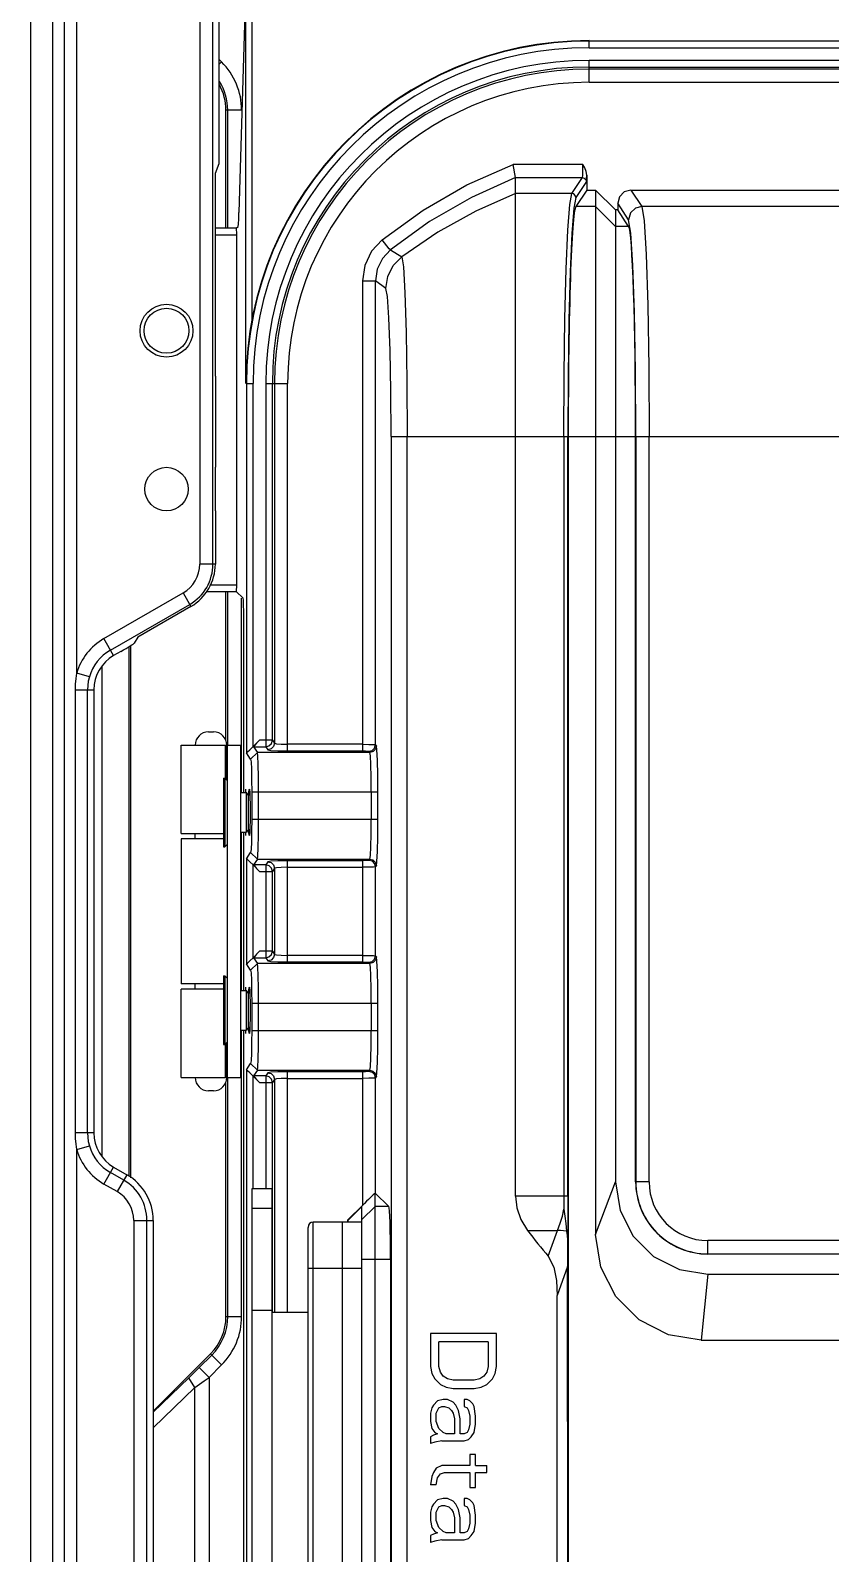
# Model space of a CAD drawing. Header units: millimetres. Extents: x -3132 to 28633, y 682 to 5849.
# Drawn here: x 7236.7 to 7297.3, y 2516.9 to 2632.3 of the extents above; entities that cross this region are included whole.
import ezdxf

# ---------------------------------------------------------------- set-up
doc = ezdxf.new("R2010")
doc.units = ezdxf.units.MM

msp = doc.modelspace()

# ---------------------------------------------------------------- linework, layer by layer
at = {"linetype": 'Continuous'}
for p, q in [((7238.395, 2695.146), (7238.395, 1715.92)), ((7240.228, 2583.582), (7240.228, 2695.104)), ((7249.546, 2695.104), (7249.546, 2591.842)), ((7236.728, 2694.147), (7236.728, 1716.919)), ((7239.312, 1716.961), (7239.312, 2694.105)), ((7250.545, 2591.842), (7250.545, 2694.037)), ((7251.028, 2622.209), (7251.028, 2679.036)), ((7252.983, 2634.419), (7252.517, 2618.499)), ((7253.011, 2633.058), (7253.011, 2605.533)), ((7253.511, 2610.306), (7253.511, 2633.058)), ((7279.028, 2630.98), (7279.028, 2631.48)), ((7343.028, 2631.48), (7279.028, 2631.48)), ((7279.028, 2630.98), (7343.028, 2630.98)), ((7251.202, 2629.905), (7251.028, 2630.079)), ((7251.028, 2629.73), (7251.202, 2629.905)), ((7279.028, 2628.358), (7279.028, 2630.016)), ((7343.028, 2630.016), (7279.028, 2630.016)), ((7279.028, 2629.516), (7343.028, 2629.516)), ((7343.028, 2629.357), (7279.028, 2629.357)), ((7279.028, 2628.358), (7343.028, 2628.358)), ((7251.534, 2617.292), (7251.534, 2626.236)), ((7252.722, 2626.236), (7251.534, 2626.236)), ((7251.668, 2617.292), (7251.668, 2626.236)), ((7250.728, 2621.484), (7251.028, 2622.209)), ((7250.728, 2612.979), (7250.728, 2621.484)), ((7273.464, 2621.14), (7273.277, 2622.139)), ((7278.57, 2622.139), (7273.277, 2622.139)), ((7278.86, 2621.321), (7278.86, 2620.188)), ((7273.464, 2543.935), (7273.464, 2621.14)), ((7273.464, 2621.14), (7278.527, 2621.14)), ((7277.727, 2619.939), (7278.527, 2621.14)), ((7278.827, 2620.84), (7278.027, 2619.639)), ((7278.86, 2620.188), (7278.028, 2618.94)), ((7278.86, 2620.188), (7279.528, 2620.188)), ((7279.528, 2620.188), (7279.528, 2541.033)), ((7279.528, 2620.188), (7281.028, 2618.686)), ((7282.19, 2620.188), (7283.03, 2618.94)), ((7282.19, 2620.188), (7339.858, 2620.188)), ((7277.727, 2619.939), (7273.464, 2619.939)), ((7279.528, 2618.94), (7278.028, 2618.94)), ((7281.028, 2617.442), (7279.528, 2618.94)), ((7281.199, 2619.189), (7281.199, 2618.686)), ((7282.03, 2617.942), (7281.199, 2619.189)), ((7339.027, 2618.94), (7283.03, 2618.94)), ((7281.028, 2618.686), (7281.028, 2545.033)), ((7281.199, 2618.686), (7281.028, 2618.686)), ((7282.028, 2617.442), (7281.199, 2618.686)), ((7252.312, 2617.292), (7250.728, 2617.292)), ((7250.728, 2616.81), (7252.33, 2616.81)), ((7252.31, 2617.362), (7252.33, 2616.81)), ((7252.312, 2617.292), (7252.452, 2617.431)), ((7252.33, 2616.81), (7252.33, 2590.256)), ((7282.028, 2617.442), (7281.028, 2617.442)), ((7263.901, 2615.749), (7263.354, 2616.428)), ((7263.982, 2615.651), (7263.901, 2615.749)), ((7263.982, 2615.651), (7264.845, 2615.137)), ((7261.862, 2613.314), (7261.862, 2577.694)), ((7261.862, 2613.314), (7262.862, 2613.314)), ((7262.862, 2578.165), (7262.862, 2613.314)), ((7263.652, 2612.744), (7262.862, 2613.314)), ((7250.749, 2612.925), (7250.728, 2612.979)), ((7250.749, 2606.141), (7250.749, 2612.925)), ((7250.728, 2606.087), (7250.749, 2606.141)), ((7250.728, 2606.091), (7250.728, 2599.195)), ((7253.081, 2605.533), (7253.082, 2577.547)), ((7253.081, 2605.533), (7253.581, 2605.533)), ((7253.595, 2578.019), (7253.581, 2605.533)), ((7254.545, 2605.533), (7256.203, 2605.533)), ((7255.045, 2578.505), (7255.045, 2605.533)), ((7255.204, 2605.533), (7255.204, 2578.267)), ((7256.203, 2577.694), (7256.203, 2605.533)), ((7264.034, 2601.516), (7264.034, 1908.046)), ((7264.034, 2601.516), (7277.426, 2601.516)), ((7265.26, 1906.961), (7265.26, 2601.516)), ((7277.126, 2601.516), (7277.126, 2543.935)), ((7277.426, 2543.935), (7277.426, 2601.516)), ((7277.451, 2601.516), (7277.451, 2515.088)), ((7277.451, 2601.516), (7282.556, 2601.516)), ((7282.556, 2545.033), (7282.556, 2601.516)), ((7282.575, 2601.516), (7282.575, 2545.033)), ((7282.575, 2601.516), (7339.482, 2601.516)), ((7283.574, 2545.033), (7283.574, 2601.516)), ((7250.749, 2599.094), (7250.728, 2599.195)), ((7250.749, 2595.972), (7250.749, 2599.094)), ((7250.728, 2595.871), (7250.749, 2595.972)), ((7250.728, 2595.871), (7250.728, 2591.842)), ((7250.728, 2591.842), (7249.546, 2591.842)), ((7252.33, 2590.256), (7250.319, 2590.256)), ((7252.33, 2590.256), (7252.312, 2589.774)), ((7242.287, 2586.198), (7248.287, 2589.662)), ((7248.287, 2589.662), (7248.878, 2588.638)), ((7250.041, 2589.774), (7252.312, 2589.774)), ((7251.534, 2578.472), (7251.534, 2589.774)), ((7251.668, 2578.133), (7251.668, 2589.774)), ((7252.83, 2589.255), (7252.312, 2589.774)), ((7252.722, 2574.533), (7252.722, 2589.255)), ((7242.787, 2585.333), (7248.787, 2588.797)), ((7248.878, 2588.638), (7244.849, 2586.312)), ((7252.89, 2574.533), (7252.89, 2588.234)), ((7243.028, 2584.914), (7242.287, 2586.198)), ((7244.166, 2585.58), (7244.166, 2545.459)), ((7244.308, 2585.666), (7244.308, 2545.34)), ((7244.849, 2586.312), (7244.582, 2585.85)), ((7243.583, 2585.235), (7243.028, 2584.914)), ((7241.187, 2583.3), (7240.228, 2583.582)), ((7242.169, 2546.927), (7242.169, 2584.139)), ((7240.137, 2548.75), (7240.137, 2582.316)), ((7240.137, 2582.316), (7241.528, 2582.316)), ((7241.045, 2548.75), (7241.045, 2582.316)), ((7241.528, 2582.316), (7241.528, 2548.75)), ((7250.2, 2579.133), (7250.6, 2579.133)), ((7248.15, 2571.433), (7248.15, 2578.133)), ((7248.15, 2578.133), (7251.491, 2578.133)), ((7251.491, 2575.592), (7251.491, 2578.133)), ((7251.491, 2578.133), (7251.6, 2578.133)), ((7251.6, 2575.482), (7251.6, 2578.133)), ((7251.6, 2578.133), (7252.65, 2578.133)), ((7251.65, 2552.933), (7251.65, 2578.133)), ((7252.65, 2552.933), (7252.65, 2578.133)), ((7253.4, 2577.069), (7253.082, 2577.547)), ((7253.4, 2577.069), (7253.911, 2577.579)), ((7253.595, 2578.019), (7254.08, 2578.505)), ((7253.619, 2578.009), (7253.911, 2577.579)), ((7253.619, 2578.009), (7254.548, 2578.008)), ((7262.424, 2577.579), (7253.911, 2577.579)), ((7255.045, 2578.505), (7254.08, 2578.505)), ((7254.548, 2578.008), (7254.707, 2577.77)), ((7255.045, 2578.505), (7255.204, 2578.267)), ((7261.862, 2578.191), (7256.203, 2578.191)), ((7256.203, 2577.694), (7261.862, 2577.694)), ((7262.364, 2577.668), (7262.424, 2577.579)), ((7262.921, 2578.076), (7262.862, 2578.165)), ((7251.35, 2575.633), (7251.35, 2570.433)), ((7251.35, 2575.633), (7251.45, 2575.633)), ((7251.45, 2575.633), (7251.45, 2570.433)), ((7251.45, 2575.633), (7251.65, 2575.432)), ((7252.65, 2574.533), (7253.1, 2574.533)), ((7253.046, 2574.533), (7253.046, 2574.782)), ((7253.1, 2571.533), (7253.1, 2574.533)), ((7253.235, 2574.299), (7253.1, 2574.533)), ((7253.235, 2574.299), (7253.335, 2574.472)), ((7253.235, 2571.767), (7253.235, 2574.299)), ((7253.291, 2574.757), (7253.303, 2574.782)), ((7253.332, 2574.544), (7253.348, 2574.149)), ((7253.482, 2574.583), (7253.482, 2572.483)), ((7253.482, 2574.583), (7263.037, 2574.583)), ((7253.993, 2572.483), (7253.993, 2574.583)), ((7262.54, 2574.583), (7262.54, 2572.483)), ((7263.037, 2572.483), (7263.037, 2574.583)), ((7253.235, 2571.767), (7253.1, 2571.533)), ((7253.235, 2571.767), (7253.335, 2571.594)), ((7253.27, 2571.529), (7253.262, 2571.72)), ((7263.037, 2572.483), (7253.482, 2572.483)), ((7248.15, 2571.433), (7251.35, 2571.433)), ((7248.15, 2571.033), (7248.15, 2560.033)), ((7251.35, 2571.033), (7248.15, 2571.033)), ((7249.2, 2571.033), (7249.2, 2571.433)), ((7251.45, 2570.433), (7251.65, 2570.634)), ((7252.65, 2571.533), (7253.1, 2571.533)), ((7252.722, 2559.533), (7252.722, 2571.533)), ((7252.89, 2559.533), (7252.89, 2571.533)), ((7253.046, 2571.284), (7253.046, 2571.533)), ((7253.29, 2571.311), (7253.27, 2571.529)), ((7253.303, 2571.284), (7253.29, 2571.311)), ((7253.312, 2571.309), (7253.303, 2571.284)), ((7251.35, 2570.433), (7251.45, 2570.433)), ((7253.082, 2569.519), (7253.4, 2569.997)), ((7253.082, 2569.519), (7253.082, 2561.547)), ((7253.4, 2569.997), (7253.911, 2569.487)), ((7253.911, 2569.487), (7253.625, 2569.057)), ((7253.911, 2569.487), (7262.424, 2569.487)), ((7254.707, 2569.296), (7254.545, 2569.058)), ((7256.203, 2561.694), (7256.203, 2569.372)), ((7261.862, 2569.372), (7256.203, 2569.372)), ((7261.862, 2569.372), (7261.862, 2561.694)), ((7262.424, 2569.487), (7262.364, 2569.397)), ((7253.595, 2562.019), (7253.595, 2569.047)), ((7254.08, 2568.561), (7253.595, 2569.047)), ((7254.545, 2569.058), (7253.625, 2569.057)), ((7254.08, 2568.561), (7255.045, 2568.561)), ((7255.204, 2568.799), (7255.045, 2568.561)), ((7255.045, 2562.505), (7255.045, 2568.561)), ((7255.204, 2568.799), (7255.204, 2562.267)), ((7256.203, 2568.875), (7261.862, 2568.875)), ((7262.862, 2568.9), (7262.921, 2568.99)), ((7262.862, 2562.165), (7262.862, 2568.9)), ((7253.595, 2562.019), (7254.08, 2562.505)), ((7255.045, 2562.505), (7254.08, 2562.505)), ((7255.045, 2562.505), (7255.204, 2562.267)), ((7253.4, 2561.069), (7253.082, 2561.547)), ((7253.4, 2561.069), (7253.911, 2561.579)), ((7253.619, 2562.009), (7253.911, 2561.579)), ((7253.619, 2562.009), (7254.548, 2562.008)), ((7262.424, 2561.579), (7253.911, 2561.579)), ((7254.548, 2562.008), (7254.707, 2561.77)), ((7261.862, 2562.191), (7256.203, 2562.191)), ((7256.203, 2561.694), (7261.862, 2561.694)), ((7262.364, 2561.668), (7262.424, 2561.579)), ((7262.921, 2562.076), (7262.862, 2562.165)), ((7251.35, 2560.633), (7251.35, 2555.433)), ((7251.35, 2560.633), (7251.45, 2560.633)), ((7251.45, 2560.633), (7251.45, 2555.433)), ((7251.45, 2560.633), (7251.65, 2560.432)), ((7251.35, 2560.033), (7248.15, 2560.033)), ((7248.15, 2552.933), (7248.15, 2559.633)), ((7251.35, 2559.633), (7248.15, 2559.633)), ((7249.2, 2559.633), (7249.2, 2560.033)), ((7252.65, 2559.533), (7253.1, 2559.533)), ((7253.046, 2559.533), (7253.046, 2559.782)), ((7253.1, 2556.533), (7253.1, 2559.533)), ((7253.235, 2559.299), (7253.1, 2559.533)), ((7253.235, 2559.299), (7253.335, 2559.472)), ((7253.235, 2556.767), (7253.235, 2559.299)), ((7253.291, 2559.757), (7253.303, 2559.782)), ((7253.332, 2559.544), (7253.348, 2559.149)), ((7253.482, 2558.583), (7253.482, 2556.483)), ((7253.482, 2558.583), (7263.037, 2558.583)), ((7253.993, 2556.483), (7253.993, 2558.583)), ((7262.54, 2558.583), (7262.54, 2556.483)), ((7263.037, 2556.483), (7263.037, 2558.583)), ((7253.235, 2556.767), (7253.1, 2556.533)), ((7253.235, 2556.767), (7253.335, 2556.594)), ((7253.27, 2556.529), (7253.262, 2556.72)), ((7251.45, 2555.433), (7251.65, 2555.634)), ((7251.491, 2552.933), (7251.491, 2555.474)), ((7251.6, 2552.933), (7251.6, 2555.584)), ((7252.65, 2556.533), (7253.1, 2556.533)), ((7252.722, 2534.83), (7252.722, 2556.533)), ((7252.89, 2410.832), (7252.89, 2556.533)), ((7253.046, 2556.284), (7253.046, 2556.533)), ((7253.29, 2556.311), (7253.27, 2556.529)), ((7253.303, 2556.284), (7253.29, 2556.311)), ((7253.312, 2556.309), (7253.303, 2556.284)), ((7263.037, 2556.483), (7253.482, 2556.483)), ((7251.35, 2555.433), (7251.45, 2555.433)), ((7253.082, 2553.519), (7253.4, 2553.997)), ((7253.082, 2553.519), (7253.082, 2337.547)), ((7253.4, 2553.997), (7253.911, 2553.487)), ((7253.911, 2553.487), (7253.625, 2553.057)), ((7253.911, 2553.487), (7262.424, 2553.487)), ((7254.707, 2553.296), (7254.545, 2553.058)), ((7256.203, 2535.133), (7256.203, 2553.372)), ((7261.862, 2553.372), (7256.203, 2553.372)), ((7261.862, 2553.372), (7261.862, 2543.236)), ((7262.424, 2553.487), (7262.364, 2553.397)), ((7248.15, 2552.933), (7251.491, 2552.933)), ((7251.6, 2552.933), (7251.491, 2552.933)), ((7251.534, 2534.83), (7251.534, 2552.593)), ((7251.6, 2552.933), (7252.65, 2552.933)), ((7251.668, 2534.83), (7251.668, 2552.933)), ((7253.595, 2544.533), (7253.595, 2553.047)), ((7254.08, 2552.561), (7253.595, 2553.047)), ((7254.545, 2553.058), (7253.625, 2553.057)), ((7254.08, 2552.561), (7255.045, 2552.561)), ((7254.545, 2553.058), (7254.545, 2544.533)), ((7255.204, 2552.799), (7255.045, 2552.561)), ((7255.045, 2535.133), (7255.045, 2552.561)), ((7255.204, 2552.799), (7255.204, 2535.133)), ((7256.203, 2552.875), (7261.862, 2552.875)), ((7262.862, 2552.9), (7262.921, 2552.99)), ((7262.862, 2544.186), (7262.862, 2552.9)), ((7250.6, 2551.933), (7250.2, 2551.933)), ((7241.528, 2548.75), (7240.137, 2548.75)), ((7240.228, 2547.484), (7241.187, 2547.766)), ((7240.228, 2343.582), (7240.228, 2547.484)), ((7242.287, 2544.868), (7243.028, 2546.152)), ((7243.787, 2545.156), (7242.787, 2545.733)), ((7243.028, 2546.152), (7244.028, 2545.574)), ((7244.028, 2545.574), (7243.287, 2544.29)), ((7243.287, 2544.29), (7242.287, 2544.868)), ((7253.528, 2511.533), (7253.528, 2544.533)), ((7253.528, 2544.533), (7255.028, 2544.533)), ((7255.028, 2512.033), (7255.028, 2544.533)), ((7262.845, 2544.186), (7262.828, 2544.177)), ((7262.828, 2543.168), (7262.845, 2544.186)), ((7263.863, 2543.168), (7262.845, 2544.169)), ((7277.426, 2543.935), (7273.464, 2543.935)), ((7279.528, 2541.033), (7281.028, 2545.033)), ((7283.574, 2545.033), (7282.556, 2545.033)), ((7253.528, 2543.033), (7255.028, 2543.033)), ((7260.772, 2542.145), (7261.862, 2543.236)), ((7261.828, 2543.167), (7260.789, 2542.128)), ((7261.828, 2542.168), (7262.828, 2543.168)), ((7261.828, 2507.899), (7261.828, 2543.167)), ((7262.828, 2507.898), (7262.828, 2543.168)), ((7263.863, 2543.168), (7262.828, 2543.168)), ((7244.546, 2542.11), (7244.546, 2500.152)), ((7244.546, 2542.11), (7246.028, 2542.11)), ((7245.545, 2500.152), (7245.545, 2542.11)), ((7246.028, 2542.11), (7246.028, 2500.152)), ((7258.148, 2509.083), (7258.148, 2541.983)), ((7261.828, 2541.983), (7258.148, 2541.983)), ((7260.328, 2541.983), (7260.328, 2509.083)), ((7260.772, 2541.983), (7260.772, 2542.145)), ((7260.772, 2542.145), (7260.789, 2542.128)), ((7260.789, 2541.983), (7260.789, 2542.128)), ((7257.748, 2509.483), (7257.748, 2541.583)), ((7274.375, 2541.346), (7276.637, 2541.346)), ((7275.944, 2539.397), (7276.637, 2541.346)), ((7288.028, 2539.579), (7288.028, 2540.579)), ((7334.028, 2540.579), (7288.028, 2540.579)), ((7288.028, 2539.561), (7288.028, 2539.579)), ((7288.028, 2539.579), (7334.028, 2539.579)), ((7257.748, 2538.483), (7261.828, 2538.483)), ((7261.828, 2539.17), (7263.998, 2539.17)), ((7263.998, 2539.17), (7263.998, 2511.896)), ((7277.399, 2538.609), (7276.626, 2536.432)), ((7277.412, 2515.088), (7277.399, 2538.609)), ((7288.028, 2538.033), (7287.528, 2533.033)), ((7288.028, 2538.033), (7334.028, 2538.033)), ((7276.626, 2515.088), (7276.626, 2536.432)), ((7251.534, 2534.83), (7252.722, 2534.83)), ((7255.028, 2535.276), (7253.528, 2535.276)), ((7257.748, 2535.133), (7255.028, 2535.133)), ((7267.028, 2533.533), (7267.028, 2531.033)), ((7272.028, 2533.533), (7267.028, 2533.533)), ((7272.028, 2531.033), (7272.028, 2533.533)), ((7267.666, 2531.033), (7267.666, 2532.908)), ((7271.39, 2532.908), (7267.666, 2532.908)), ((7271.39, 2532.908), (7271.39, 2531.033)), ((7287.528, 2533.033), (7334.528, 2533.033)), ((7250.362, 2532.001), (7246.028, 2527.662)), ((7249.507, 2530.956), (7250.457, 2531.906)), ((7251.202, 2531.161), (7250.362, 2532.001)), ((7248.721, 2530.183), (7246.028, 2527.583)), ((7249.183, 2529.438), (7248.721, 2530.183)), ((7249.507, 2530.956), (7250.252, 2530.211)), ((7250.252, 2530.211), (7251.202, 2531.161)), ((7250.252, 2530.211), (7250.252, 2495.517)), ((7267.028, 2531.033), (7267.135, 2530.512)), ((7267.135, 2530.512), (7267.347, 2530.095)), ((7267.347, 2530.095), (7267.773, 2529.679)), ((7267.773, 2530.616), (7267.666, 2531.033)), ((7267.986, 2530.304), (7267.773, 2530.616)), ((7268.305, 2530.095), (7267.986, 2530.304)), ((7268.73, 2529.991), (7268.305, 2530.095)), ((7270.752, 2530.095), (7270.326, 2529.991)), ((7271.071, 2530.304), (7270.752, 2530.095)), ((7271.283, 2530.616), (7271.071, 2530.304)), ((7271.39, 2531.033), (7271.283, 2530.616)), ((7271.283, 2529.679), (7271.709, 2530.095)), ((7271.709, 2530.095), (7271.922, 2530.512)), ((7271.922, 2530.512), (7272.028, 2531.033)), ((7246.028, 2526.391), (7249.183, 2529.438)), ((7249.183, 2496.557), (7249.183, 2529.438)), ((7267.773, 2529.679), (7268.198, 2529.47)), ((7268.198, 2529.47), (7268.73, 2529.366)), ((7270.326, 2529.991), (7268.73, 2529.991)), ((7268.73, 2529.366), (7270.326, 2529.366)), ((7270.326, 2529.366), (7270.858, 2529.47)), ((7270.858, 2529.47), (7271.283, 2529.679)), ((7267.135, 2527.908), (7267.028, 2527.491)), ((7267.241, 2528.116), (7267.135, 2527.908)), ((7267.56, 2528.429), (7267.241, 2528.116)), ((7267.454, 2527.491), (7267.666, 2527.908)), ((7267.986, 2528.533), (7267.56, 2528.429)), ((7267.666, 2527.908), (7267.879, 2528.012)), ((7267.879, 2528.012), (7268.092, 2528.012)), ((7268.305, 2528.533), (7267.986, 2528.533)), ((7268.092, 2528.012), (7268.411, 2527.908)), ((7268.73, 2528.325), (7268.305, 2528.533)), ((7268.411, 2527.908), (7268.624, 2527.7)), ((7268.943, 2528.116), (7268.73, 2528.325)), ((7269.156, 2527.7), (7268.943, 2528.116)), ((7269.581, 2528.533), (7269.581, 2528.012)), ((7269.794, 2528.533), (7269.581, 2528.533)), ((7269.581, 2528.012), (7269.794, 2527.908)), ((7270.007, 2528.429), (7269.794, 2528.533)), ((7269.794, 2527.908), (7269.9, 2527.7)), ((7270.22, 2528.22), (7270.007, 2528.429)), ((7270.326, 2528.012), (7270.22, 2528.22)), ((7270.432, 2527.283), (7270.326, 2528.012)), ((7267.028, 2527.491), (7267.028, 2526.866)), ((7267.028, 2526.866), (7267.135, 2526.345)), ((7267.454, 2526.866), (7267.454, 2527.491)), ((7267.666, 2526.345), (7267.454, 2526.866)), ((7268.624, 2527.7), (7268.73, 2527.491)), ((7268.73, 2527.491), (7268.837, 2527.075)), ((7268.837, 2527.075), (7268.837, 2525.929)), ((7269.262, 2527.075), (7269.156, 2527.7)), ((7269.262, 2525.929), (7269.262, 2527.075)), ((7269.9, 2527.7), (7270.007, 2527.283)), ((7270.007, 2526.658), (7269.9, 2526.241)), ((7270.007, 2527.283), (7270.007, 2526.658)), ((7270.326, 2526.033), (7270.432, 2526.658)), ((7270.432, 2526.658), (7270.432, 2527.283)), ((7267.241, 2525.825), (7267.028, 2525.72)), ((7267.028, 2525.72), (7267.028, 2525.2)), ((7267.135, 2526.345), (7267.347, 2526.033)), ((7267.56, 2525.929), (7267.241, 2525.825)), ((7267.347, 2526.033), (7267.56, 2525.929)), ((7267.986, 2526.033), (7267.666, 2526.345)), ((7268.198, 2525.929), (7267.986, 2526.033)), ((7268.837, 2525.929), (7268.198, 2525.929)), ((7269.581, 2525.929), (7269.262, 2525.929)), ((7269.794, 2526.033), (7269.581, 2525.929)), ((7269.581, 2525.408), (7269.9, 2525.512)), ((7269.9, 2526.241), (7269.794, 2526.033)), ((7269.9, 2525.512), (7270.113, 2525.72)), ((7270.113, 2525.72), (7270.326, 2526.033)), ((7267.347, 2525.304), (7267.028, 2525.2)), ((7267.879, 2525.408), (7267.347, 2525.304)), ((7267.879, 2525.408), (7269.581, 2525.408)), ((7270.007, 2524.366), (7270.007, 2523.533)), ((7270.432, 2524.366), (7270.007, 2524.366)), ((7270.432, 2523.533), (7270.432, 2524.366)), ((7267.454, 2523.325), (7267.241, 2523.012)), ((7267.879, 2523.533), (7267.454, 2523.325)), ((7270.007, 2523.533), (7267.879, 2523.533)), ((7270.432, 2523.533), (7271.283, 2523.533)), ((7271.283, 2523.012), (7271.283, 2523.533)), ((7267.135, 2522.7), (7267.028, 2522.075)), ((7267.454, 2522.075), (7267.028, 2522.075)), ((7267.241, 2523.012), (7267.135, 2522.7)), ((7267.454, 2522.075), (7267.56, 2522.595)), ((7267.56, 2522.595), (7267.773, 2522.908)), ((7267.773, 2522.908), (7268.092, 2523.012)), ((7268.092, 2523.012), (7270.007, 2523.012)), ((7270.007, 2523.012), (7270.007, 2521.866)), ((7270.432, 2521.866), (7270.432, 2523.012)), ((7270.432, 2523.012), (7271.283, 2523.012)), ((7267.56, 2520.929), (7267.241, 2520.616)), ((7267.986, 2521.033), (7267.56, 2520.929)), ((7268.305, 2521.033), (7267.986, 2521.033)), ((7268.73, 2520.825), (7268.305, 2521.033)), ((7268.943, 2520.616), (7268.73, 2520.825)), ((7269.581, 2521.033), (7269.581, 2520.512)), ((7269.794, 2521.033), (7269.581, 2521.033)), ((7270.007, 2520.929), (7269.794, 2521.033)), ((7270.007, 2521.866), (7270.432, 2521.866)), ((7270.22, 2520.72), (7270.007, 2520.929)), ((7267.135, 2520.408), (7267.028, 2519.991)), ((7267.028, 2519.991), (7267.028, 2519.366)), ((7267.241, 2520.616), (7267.135, 2520.408)), ((7267.454, 2519.991), (7267.666, 2520.408)), ((7267.454, 2519.366), (7267.454, 2519.991)), ((7267.666, 2520.408), (7267.879, 2520.512)), ((7267.879, 2520.512), (7268.092, 2520.512)), ((7268.092, 2520.512), (7268.411, 2520.408)), ((7268.411, 2520.408), (7268.624, 2520.2)), ((7268.624, 2520.2), (7268.73, 2519.991)), ((7268.73, 2519.991), (7268.837, 2519.575)), ((7269.156, 2520.2), (7268.943, 2520.616)), ((7269.262, 2519.575), (7269.156, 2520.2)), ((7269.581, 2520.512), (7269.794, 2520.408)), ((7269.794, 2520.408), (7269.9, 2520.2)), ((7269.9, 2520.2), (7270.007, 2519.783)), ((7270.007, 2519.783), (7270.007, 2519.158)), ((7270.326, 2520.512), (7270.22, 2520.72)), ((7270.432, 2519.783), (7270.326, 2520.512)), ((7270.432, 2519.158), (7270.432, 2519.783)), ((7267.028, 2519.366), (7267.135, 2518.845)), ((7267.135, 2518.845), (7267.347, 2518.533)), ((7267.347, 2518.533), (7267.56, 2518.429)), ((7267.666, 2518.845), (7267.454, 2519.366)), ((7267.986, 2518.533), (7267.666, 2518.845)), ((7268.198, 2518.429), (7267.986, 2518.533)), ((7268.837, 2519.575), (7268.837, 2518.429)), ((7269.262, 2518.429), (7269.262, 2519.575)), ((7269.794, 2518.533), (7269.581, 2518.429)), ((7269.9, 2518.741), (7269.794, 2518.533)), ((7270.007, 2519.158), (7269.9, 2518.741)), ((7270.113, 2518.22), (7270.326, 2518.533)), ((7270.326, 2518.533), (7270.432, 2519.158)), ((7267.241, 2518.325), (7267.028, 2518.22)), ((7267.028, 2518.22), (7267.028, 2517.7)), ((7267.347, 2517.804), (7267.028, 2517.7)), ((7267.56, 2518.429), (7267.241, 2518.325)), ((7267.879, 2517.908), (7267.347, 2517.804)), ((7267.879, 2517.908), (7269.581, 2517.908)), ((7268.837, 2518.429), (7268.198, 2518.429)), ((7269.581, 2518.429), (7269.262, 2518.429)), ((7269.581, 2517.908), (7269.9, 2518.012)), ((7269.9, 2518.012), (7270.113, 2518.22))]:
    msp.add_line(p, q, dxfattribs=at)
for points in [[(7263.354, 2616.428), (7266.459, 2618.672), (7269.779, 2620.582), (7273.277, 2622.139)], [(7278.527, 2621.14), (7278.549, 2621.291), (7278.564, 2621.654), (7278.57, 2622.139)], [(7278.86, 2621.321), (7278.819, 2621.594), (7278.713, 2621.866), (7278.57, 2622.139)], [(7278.827, 2620.84), (7278.839, 2620.908), (7278.85, 2621.072), (7278.86, 2621.321)], [(7273.464, 2621.14), (7270.122, 2619.636), (7266.95, 2617.8), (7263.982, 2615.651)], [(7278.527, 2621.14), (7278.673, 2621.102), (7278.784, 2620.994), (7278.827, 2620.84)], [(7282.19, 2620.188), (7281.69, 2620.049), (7281.331, 2619.684), (7281.199, 2619.189)], [(7273.464, 2619.939), (7270.449, 2618.604), (7267.568, 2616.999), (7264.845, 2615.137)], [(7277.126, 2601.516), (7277.146, 2606.134), (7277.206, 2610.459), (7277.3, 2614.213), (7277.424, 2617.16), (7277.569, 2619.11), (7277.727, 2619.939)], [(7278.027, 2619.639), (7277.869, 2618.82), (7277.724, 2616.901), (7277.6, 2614.007), (7277.506, 2610.321), (7277.446, 2606.07), (7277.426, 2601.516)], [(7278.027, 2619.639), (7277.989, 2619.785), (7277.881, 2619.896), (7277.727, 2619.939)], [(7283.03, 2618.94), (7282.542, 2618.812), (7282.173, 2618.454), (7282.03, 2617.942)], [(7283.03, 2618.94), (7283.2, 2617.869), (7283.352, 2615.302), (7283.471, 2611.472), (7283.548, 2606.732), (7283.574, 2601.516)], [(7252.452, 2617.431), (7252.474, 2617.604), (7252.495, 2618), (7252.517, 2618.499)], [(7282.575, 2601.516), (7282.548, 2606.448), (7282.472, 2610.908), (7282.353, 2614.507), (7282.201, 2616.927), (7282.03, 2617.942)], [(7263.354, 2616.428), (7262.55, 2615.556), (7262.038, 2614.486), (7261.862, 2613.314)], [(7263.982, 2615.651), (7263.378, 2614.996), (7262.994, 2614.194), (7262.862, 2613.314)], [(7263.652, 2612.744), (7263.794, 2613.652), (7264.203, 2614.475), (7264.845, 2615.137)], [(7264.845, 2615.137), (7264.973, 2614.376), (7265.089, 2612.405), (7265.18, 2609.408), (7265.239, 2605.662), (7265.26, 2601.516)], [(7264.034, 2601.516), (7264.015, 2604.943), (7263.961, 2608.029), (7263.877, 2610.497), (7263.771, 2612.121), (7263.652, 2612.744)], [(7254.545, 2605.533), (7254.545, 2578.087), (7254.548, 2578.008)], [(7252.89, 2588.234), (7252.869, 2588.774), (7252.85, 2589.122), (7252.83, 2589.255)], [(7240.137, 2582.316), (7240.147, 2582.747), (7240.178, 2583.169), (7240.228, 2583.582)], [(7241.187, 2583.3), (7241.108, 2582.976), (7241.061, 2582.647), (7241.045, 2582.316)], [(7253.082, 2577.547), (7253.174, 2577.616), (7253.353, 2577.782), (7253.595, 2578.019)], [(7254.08, 2578.505), (7253.856, 2578.276), (7253.689, 2578.095), (7253.622, 2578.006)], [(7253.993, 2574.583), (7253.986, 2575.723), (7253.969, 2576.656), (7253.938, 2577.307), (7253.911, 2577.579)], [(7254.548, 2578.008), (7254.79, 2578.072), (7254.974, 2578.25), (7255.045, 2578.505)], [(7255.204, 2578.267), (7255.14, 2578.024), (7254.962, 2577.84), (7254.707, 2577.77)], [(7254.707, 2577.77), (7254.923, 2577.732), (7255.472, 2577.704), (7256.203, 2577.694)], [(7255.204, 2578.267), (7255.349, 2578.228), (7255.714, 2578.201), (7256.203, 2578.191)], [(7261.862, 2578.191), (7262.352, 2578.187), (7262.717, 2578.178), (7262.862, 2578.165)], [(7261.862, 2577.694), (7262.106, 2577.69), (7262.293, 2577.681), (7262.364, 2577.668)], [(7262.364, 2577.668), (7262.607, 2577.732), (7262.791, 2577.91), (7262.862, 2578.165)], [(7262.921, 2578.076), (7262.858, 2577.834), (7262.679, 2577.65), (7262.424, 2577.579)], [(7262.54, 2574.583), (7262.531, 2575.695), (7262.506, 2576.648), (7262.469, 2577.308), (7262.424, 2577.579)], [(7263.037, 2574.583), (7263.029, 2575.862), (7263.004, 2576.981), (7262.966, 2577.759), (7262.921, 2578.076)], [(7253.4, 2577.069), (7253.43, 2576.871), (7253.458, 2576.31), (7253.477, 2575.491), (7253.482, 2574.583)], [(7253.26, 2574.298), (7253.271, 2574.549), (7253.291, 2574.757)], [(7253.303, 2574.782), (7253.312, 2574.755), (7253.332, 2574.544)], [(7253.348, 2574.149), (7253.359, 2573.617), (7253.362, 2573.033)], [(7253.362, 2573.033), (7253.359, 2572.437), (7253.348, 2571.908)], [(7253.348, 2571.908), (7253.332, 2571.517), (7253.312, 2571.309)], [(7253.482, 2572.483), (7253.477, 2571.607), (7253.459, 2570.79), (7253.431, 2570.209), (7253.4, 2569.997)], [(7253.911, 2569.487), (7253.936, 2569.719), (7253.967, 2570.342), (7253.986, 2571.306), (7253.993, 2572.483)], [(7262.424, 2569.487), (7262.469, 2569.758), (7262.506, 2570.418), (7262.531, 2571.371), (7262.54, 2572.483)], [(7262.921, 2568.99), (7262.965, 2569.298), (7263.003, 2570.065), (7263.028, 2571.186), (7263.037, 2572.483)], [(7253.595, 2569.047), (7253.351, 2569.286), (7253.169, 2569.454), (7253.082, 2569.519)], [(7256.203, 2569.372), (7255.472, 2569.362), (7254.923, 2569.334), (7254.707, 2569.296)], [(7254.707, 2569.296), (7254.949, 2569.233), (7255.133, 2569.054), (7255.204, 2568.799)], [(7262.364, 2569.397), (7262.293, 2569.385), (7262.106, 2569.375), (7261.862, 2569.372)], [(7262.862, 2568.9), (7262.798, 2569.143), (7262.62, 2569.327), (7262.364, 2569.397)], [(7262.424, 2569.487), (7262.666, 2569.423), (7262.85, 2569.245), (7262.921, 2568.99)], [(7253.625, 2569.057), (7253.689, 2568.971), (7253.856, 2568.79), (7254.08, 2568.561)], [(7254.545, 2569.058), (7254.545, 2562.087), (7254.548, 2562.008)], [(7255.045, 2568.561), (7254.982, 2568.803), (7254.803, 2568.987), (7254.545, 2569.058)], [(7256.203, 2568.875), (7255.714, 2568.865), (7255.35, 2568.837), (7255.204, 2568.799)], [(7262.862, 2568.9), (7262.717, 2568.888), (7262.352, 2568.878), (7261.862, 2568.875)], [(7254.08, 2562.505), (7253.856, 2562.276), (7253.689, 2562.095), (7253.622, 2562.006)], [(7254.548, 2562.008), (7254.79, 2562.072), (7254.974, 2562.25), (7255.045, 2562.505)], [(7253.082, 2561.547), (7253.168, 2561.612), (7253.35, 2561.779), (7253.595, 2562.019)], [(7253.993, 2558.583), (7253.986, 2559.723), (7253.969, 2560.656), (7253.938, 2561.307), (7253.911, 2561.579)], [(7255.204, 2562.267), (7255.14, 2562.024), (7254.962, 2561.84), (7254.707, 2561.77)], [(7254.707, 2561.77), (7254.923, 2561.732), (7255.472, 2561.704), (7256.203, 2561.694)], [(7255.204, 2562.267), (7255.349, 2562.228), (7255.714, 2562.201), (7256.203, 2562.191)], [(7261.862, 2562.191), (7262.352, 2562.187), (7262.717, 2562.178), (7262.862, 2562.165)], [(7261.862, 2561.694), (7262.106, 2561.69), (7262.293, 2561.681), (7262.364, 2561.668)], [(7262.364, 2561.668), (7262.607, 2561.732), (7262.791, 2561.91), (7262.862, 2562.165)], [(7262.921, 2562.076), (7262.858, 2561.834), (7262.679, 2561.65), (7262.424, 2561.579)], [(7262.54, 2558.583), (7262.531, 2559.695), (7262.506, 2560.648), (7262.469, 2561.308), (7262.424, 2561.579)], [(7263.037, 2558.583), (7263.029, 2559.862), (7263.004, 2560.981), (7262.966, 2561.759), (7262.921, 2562.076)], [(7253.4, 2561.069), (7253.43, 2560.871), (7253.458, 2560.31), (7253.477, 2559.491), (7253.482, 2558.583)], [(7253.26, 2559.298), (7253.271, 2559.549), (7253.291, 2559.757)], [(7253.303, 2559.782), (7253.312, 2559.755), (7253.332, 2559.544)], [(7253.348, 2559.149), (7253.359, 2558.617), (7253.362, 2558.033)], [(7253.362, 2558.033), (7253.359, 2557.437), (7253.348, 2556.908)], [(7253.348, 2556.908), (7253.332, 2556.517), (7253.312, 2556.309)], [(7253.482, 2556.483), (7253.477, 2555.607), (7253.459, 2554.79), (7253.431, 2554.209), (7253.4, 2553.997)], [(7253.911, 2553.487), (7253.936, 2553.719), (7253.967, 2554.342), (7253.986, 2555.306), (7253.993, 2556.483)], [(7262.424, 2553.487), (7262.469, 2553.758), (7262.506, 2554.418), (7262.531, 2555.371), (7262.54, 2556.483)], [(7262.921, 2552.99), (7262.965, 2553.298), (7263.003, 2554.065), (7263.028, 2555.186), (7263.037, 2556.483)], [(7253.595, 2553.047), (7253.351, 2553.286), (7253.169, 2553.454), (7253.082, 2553.519)], [(7256.203, 2553.372), (7255.472, 2553.362), (7254.923, 2553.334), (7254.707, 2553.296)], [(7254.707, 2553.296), (7254.949, 2553.233), (7255.133, 2553.054), (7255.204, 2552.799)], [(7262.364, 2553.397), (7262.293, 2553.385), (7262.106, 2553.375), (7261.862, 2553.372)], [(7262.862, 2552.9), (7262.798, 2553.143), (7262.62, 2553.327), (7262.364, 2553.397)], [(7262.424, 2553.487), (7262.666, 2553.423), (7262.85, 2553.245), (7262.921, 2552.99)], [(7253.625, 2553.057), (7253.689, 2552.971), (7253.856, 2552.79), (7254.08, 2552.561)], [(7255.045, 2552.561), (7254.982, 2552.803), (7254.803, 2552.987), (7254.545, 2553.058)], [(7256.203, 2552.875), (7255.714, 2552.865), (7255.35, 2552.837), (7255.204, 2552.799)], [(7262.862, 2552.9), (7262.717, 2552.888), (7262.352, 2552.878), (7261.862, 2552.875)], [(7240.228, 2547.484), (7240.178, 2547.897), (7240.147, 2548.319), (7240.137, 2548.75)], [(7241.045, 2548.75), (7241.061, 2548.419), (7241.108, 2548.089), (7241.187, 2547.766)], [(7273.464, 2543.935), (7273.563, 2543.064), (7273.867, 2542.189), (7274.375, 2541.346)], [(7277.126, 2543.935), (7277.126, 2543.613), (7277.126, 2543.291), (7277.124, 2542.969)], [(7277.426, 2543.935), (7277.423, 2542.691), (7277.415, 2541.466), (7277.403, 2540.277)], [(7281.028, 2545.033), (7281.379, 2542.871), (7282.37, 2540.917), (7283.918, 2539.371), (7285.871, 2538.383), (7288.028, 2538.033)], [(7276.637, 2541.346), (7276.852, 2541.891), (7277.014, 2542.433), (7277.124, 2542.969)], [(7277.124, 2542.969), (7277.198, 2542.43), (7277.265, 2541.884), (7277.325, 2541.305)], [(7277.324, 2541.305), (7277.097, 2541.32), (7276.867, 2541.334), (7276.637, 2541.346)], [(7277.324, 2541.305), (7277.364, 2540.962), (7277.393, 2540.616), (7277.403, 2540.277)], [(7287.528, 2533.033), (7285.057, 2533.434), (7282.824, 2534.567), (7281.057, 2536.336), (7279.928, 2538.567), (7279.528, 2541.033)], [(7275.944, 2539.397), (7276.371, 2538.575), (7276.567, 2537.553), (7276.626, 2536.432)], [(7249.507, 2530.956), (7249.238, 2530.688), (7248.975, 2530.43), (7248.721, 2530.183)], [(7249.183, 2529.438), (7249.534, 2529.688), (7249.89, 2529.946), (7250.252, 2530.211)]]:
    msp.add_lwpolyline(points, dxfattribs=at)
for centre, radius in [((7247.028, 2609.533), 2), ((7247.028, 2609.533), 1.7), ((7247.028, 2597.533), 1.65)]:
    msp.add_circle(centre, radius, dxfattribs=at)
for centre, radius, start, end in [((7279.028, 2605.533), 25.982, 90, 180), ((7279.028, 2605.533), 25.947, 90, 180), ((7279.028, 2605.533), 25.447, 90, 180), ((7247.534, 2626.236), 5.188, 0, 45), ((7279.028, 2605.533), 24.483, 90, 180), ((7279.028, 2605.533), 23.983, 90, 180), ((7279.028, 2605.533), 23.824, 90, 180), ((7247.534, 2626.236), 4, 0, 28.88345), ((7247.534, 2626.236), 4.134, 0, 31.96945), ((7279.028, 2605.533), 22.825, 90, 180), ((7247.028, 2591.842), 2.517, 300, 0), ((7247.028, 2591.842), 3.517, 300, 0), ((7247.028, 2591.842), 3.7, 300, 0), ((7244.528, 2582.316), 4.483, 120, 163.59365), ((7244.528, 2582.316), 3.483, 120, 163.59365), ((7244.528, 2582.316), 3, 120, 180), ((7250.2, 2578.133), 1, 90, 180), ((7250.6, 2578.133), 1, 0, 90), ((7250.2, 2552.933), 1, 180, 270), ((7250.6, 2552.933), 1, 270, 0), ((7244.528, 2548.75), 3, 180, 240), ((7244.528, 2548.75), 4.483, 196.40635, 240), ((7244.528, 2548.75), 3.483, 196.40635, 240), ((7242.028, 2542.11), 3.517, 0, 60), ((7242.028, 2542.11), 4, 0, 60), ((7242.028, 2542.11), 2.517, 0, 60), ((7288.028, 2545.033), 5.472, 179.99998, 270), ((7288.028, 2545.033), 5.454, 179.99998, 270), ((7288.028, 2545.033), 4.454, 180, 270), ((7258.148, 2541.583), 0.4, 90, 180), ((7247.534, 2534.83), 4, 315, 0), ((7247.534, 2534.83), 4.134, 315, 360), ((7247.534, 2534.83), 5.188, 315, 360)]:
    msp.add_arc(centre, radius, start, end, dxfattribs=at)
for centre, major_axis, ratio, start_param, end_param in [((7278.06, 2601.516), (0, 17.448), 0.0349208, 0.0523599, 1.5707963), ((7281.999, 2601.516), (0, 15.948), 0.0349208, -1.5707963, -0.0523599), ((7243.583, 2585.275), (1, 0.578), 0.030233, -1.5882709, -0.0523812), ((7261.862, 2543.202), (1, 1.001), 0.0174444, 0.2452498, 1.5533324), ((7263.858, 2539.17), (0, 4), 0.0349208, -1.5707963, -0.0349066), ((7286.528, 2667.813), (0, 134.354), 0.2679492, -3.4859423, -3.4400061), ((7277.511, 2543.16), (0.067, 7.65), 0.0117976, -4.3258851, -4.0750439)]:
    msp.add_ellipse(centre, major_axis=major_axis, ratio=ratio, start_param=start_param, end_param=end_param, dxfattribs=at)

doc.saveas('drawing.dxf')
